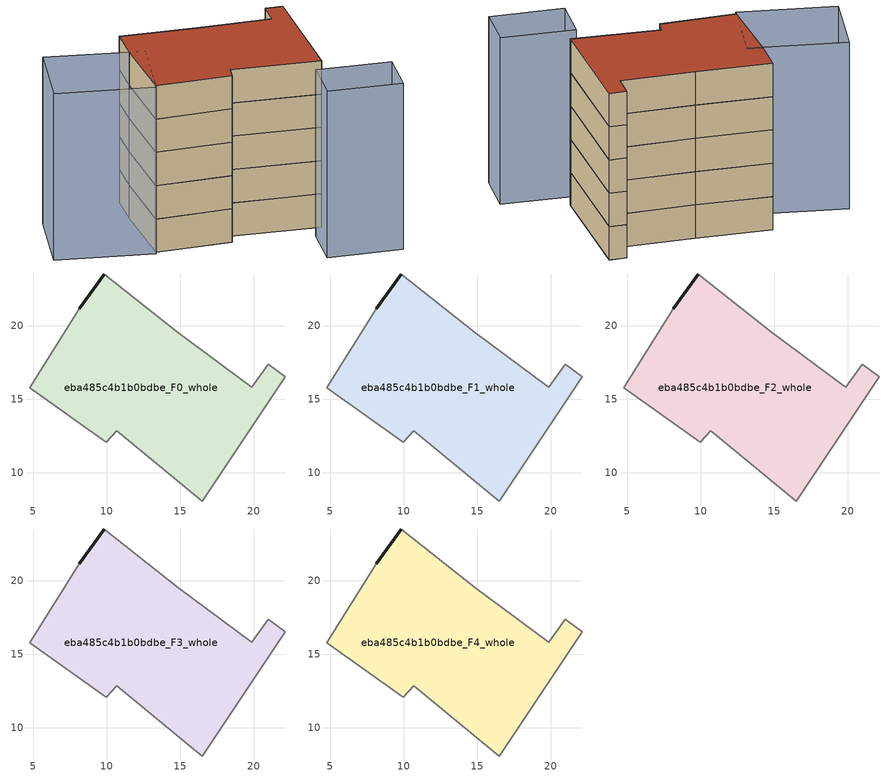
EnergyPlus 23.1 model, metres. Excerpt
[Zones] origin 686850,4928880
eba485c4b1b0bdbe_F0_whole
 floor ground (EU_floor_Construction): 16.5,8.08 22.13,16.51 20.96,17.38 19.86,15.82 14.85,19.53 9.82,23.51 8.13,21.14 4.77,15.78 9.98,12.09 10.68,12.84 z0
 wall outside (EU_wall_Construction): 8.13,21.14 9.82,23.51 z0:3
 wall adiabatic (EU_wall_Construction): 9.82,23.51 14.85,19.53 19.86,15.82 20.96,17.38 22.13,16.51 16.5,8.08 10.68,12.84 9.98,12.09 4.77,15.78 8.13,21.14 z0:3
eba485c4b1b0bdbe_F1_whole
 floor to eba485c4b1b0bdbe_F0_whole (EU_floor_Construction): 16.5,8.08 22.13,16.51 20.96,17.38 19.86,15.82 14.85,19.53 9.82,23.51 8.13,21.14 4.77,15.78 9.98,12.09 10.68,12.84 z3
 wall outside (EU_wall_Construction): 8.13,21.14 9.82,23.51 z3:6
 wall adiabatic (EU_wall_Construction): 9.82,23.51 14.85,19.53 19.86,15.82 20.96,17.38 22.13,16.51 16.5,8.08 10.68,12.84 9.98,12.09 4.77,15.78 8.13,21.14 z3:6
eba485c4b1b0bdbe_F2_whole
 floor to eba485c4b1b0bdbe_F1_whole (EU_floor_Construction): 16.5,8.08 22.13,16.51 20.96,17.38 19.86,15.82 14.85,19.53 9.82,23.51 8.13,21.14 4.77,15.78 9.98,12.09 10.68,12.84 z6
 wall outside (EU_wall_Construction): 8.13,21.14 9.82,23.51 z6:9
 wall adiabatic (EU_wall_Construction): 9.82,23.51 14.85,19.53 19.86,15.82 20.96,17.38 22.13,16.51 16.5,8.08 10.68,12.84 9.98,12.09 4.77,15.78 8.13,21.14 z6:9
eba485c4b1b0bdbe_F3_whole
 floor to eba485c4b1b0bdbe_F2_whole (EU_floor_Construction): 16.5,8.08 22.13,16.51 20.96,17.38 19.86,15.82 14.85,19.53 9.82,23.51 8.13,21.14 4.77,15.78 9.98,12.09 10.68,12.84 z9
 wall outside (EU_wall_Construction): 8.13,21.14 9.82,23.51 z9:12
 wall adiabatic (EU_wall_Construction): 9.82,23.51 14.85,19.53 19.86,15.82 20.96,17.38 22.13,16.51 16.5,8.08 10.68,12.84 9.98,12.09 4.77,15.78 8.13,21.14 z9:12
eba485c4b1b0bdbe_F4_whole
 floor to eba485c4b1b0bdbe_F3_whole (EU_floor_Construction): 16.5,8.08 22.13,16.51 20.96,17.38 19.86,15.82 14.85,19.53 9.82,23.51 8.13,21.14 4.77,15.78 9.98,12.09 10.68,12.84 z12
 wall outside (EU_wall_Construction): 8.13,21.14 9.82,23.51 z12:15
 wall adiabatic (EU_wall_Construction): 9.82,23.51 14.85,19.53 19.86,15.82 20.96,17.38 22.13,16.51 16.5,8.08 10.68,12.84 9.98,12.09 4.77,15.78 8.13,21.14 z12:15
 roof outside (EU_roof_Construction): 20.96,17.38 22.13,16.51 16.5,8.08 10.68,12.84 9.98,12.09 4.77,15.78 8.13,21.14 9.82,23.51 14.85,19.53 19.86,15.82 z15
shading: 17.47,0.53 12.55,4.4 / 12.55,4.4 14.95,7.45 / 14.95,7.45 19.87,3.58 / 19.87,3.58 17.47,0.53 / 3.09,25.98 9.07,20.24 / 9.07,20.24 4.62,15.62 / 4.62,15.62 -1.35,21.36 / -1.35,21.36 3.09,25.98 z0:15
[Building]
EU S2 Campaign: North Axis=0; Terrain=City; Solar Distribution=FullExterior
[Site:Location]
Bologna: Latitude=44.5; Longitude=11.25; Time Zone=1; Elevation=37
[SizingPeriod:WeatherFileDays]
AnnualSizingPeriod: Begin Month=1; Begin Day of Month=1; End Month=12; End Day of Month=31; Day of Week for Start Day=Monday; Use Weather File Daylight Saving Period=No; Use Weather File Rain and Snow Indicators=No
[MATERIAL]
EU_InternalMass_Material: Roughness=MediumRough; Thickness=0.1; Conductivity=1; Density=1800; Specific Heat=900; Thermal Absorptance=0.9; Solar Absorptance=0.7; Visible Absorptance=0.7
[MATERIAL:NOMASS] Roughness=MediumRough; Thermal Absorptance=0.9; Solar Absorptance=0.7; Visible Absorptance=0.7
Name | Thermal Resistance
EU_wall_NoMass | 0.905828
EU_roof_NoMass | 0.37593
EU_floor_NoMass | 0.67114
[CONSTRUCTION]
EU_wall_Construction: EU_wall_NoMass
EU_roof_Construction: EU_roof_NoMass
EU_floor_Construction: EU_floor_NoMass
EU_InternalMass_Construction: EU_InternalMass_Material
[ZONE] Type=1; Multiplier=1; Ceiling Height=autocalculate; Floor Area=autocalculate; Part of Total Floor Area=Yes
Name | Volume
eba485c4b1b0bdbe_F0_whole | 369.609
eba485c4b1b0bdbe_F1_whole; eba485c4b1b0bdbe_F2_whole; eba485c4b1b0bdbe_F3_whole; eba485c4b1b0bdbe_F4_whole | 369.61
[INTERNALMASS] Construction=EU_InternalMass_Construction; Surface Area=123.203
Name | Zone or ZoneList
eba485c4b1b0bdbe_F0_whole_EU_InternalMass | eba485c4b1b0bdbe_F0_whole
eba485c4b1b0bdbe_F1_whole_EU_InternalMass | eba485c4b1b0bdbe_F1_whole
eba485c4b1b0bdbe_F2_whole_EU_InternalMass | eba485c4b1b0bdbe_F2_whole
eba485c4b1b0bdbe_F3_whole_EU_InternalMass | eba485c4b1b0bdbe_F3_whole
eba485c4b1b0bdbe_F4_whole_EU_InternalMass | eba485c4b1b0bdbe_F4_whole
[OTHEREQUIPMENT] Fuel Type=Electricity; Design Level Calculation Method=Watts/Area; Power per Zone Floor Area=1; Fraction Latent=0; Fraction Radiant=0; Fraction Lost=0; Carbon Dioxide Generation Rate=0; EndUse Subcategory=EU_Step8_InternalGains
Name | Zone or ZoneList or Space or SpaceList | Schedule
EU_Step8_InternalGain_eba485c4b1b0bdbe_F0_whole_f000 | eba485c4b1b0bdbe_F0_whole | EU_Step8_GainSchedule_eba485c4b1b0bdbe_F0_whole_f000
EU_Step8_InternalGain_eba485c4b1b0bdbe_F1_whole_f000 | eba485c4b1b0bdbe_F1_whole | EU_Step8_GainSchedule_eba485c4b1b0bdbe_F1_whole_f000
EU_Step8_InternalGain_eba485c4b1b0bdbe_F2_whole_f000 | eba485c4b1b0bdbe_F2_whole | EU_Step8_GainSchedule_eba485c4b1b0bdbe_F2_whole_f000
EU_Step8_InternalGain_eba485c4b1b0bdbe_F3_whole_f000 | eba485c4b1b0bdbe_F3_whole | EU_Step8_GainSchedule_eba485c4b1b0bdbe_F3_whole_f000
EU_Step8_InternalGain_eba485c4b1b0bdbe_F4_whole_f000 | eba485c4b1b0bdbe_F4_whole | EU_Step8_GainSchedule_eba485c4b1b0bdbe_F4_whole_f000
[ZONEVENTILATION:DESIGNFLOWRATE] Schedule=EU_AlwaysOn; Design Flow Rate Calculation Method=AirChanges/Hour; Air Changes per Hour=0.73129; Ventilation Type=Natural; Fan Pressure Rise=0; Fan Total Efficiency=1; Constant Term Coefficient=1; Temperature Term Coefficient=0; Velocity Term Coefficient=0; Velocity Squared Term Coefficient=0; Minimum Indoor Temperature=-100; Maximum Indoor Temperature=100; Delta Temperature=-100; Minimum Outdoor Temperature=-100; Maximum Outdoor Temperature=100; Maximum Wind Speed=40
Name | Zone or ZoneList or Space or SpaceList
EU_ConstantAir_eba485c4b1b0bdbe_F0_whole | eba485c4b1b0bdbe_F0_whole
EU_ConstantAir_eba485c4b1b0bdbe_F1_whole | eba485c4b1b0bdbe_F1_whole
EU_ConstantAir_eba485c4b1b0bdbe_F2_whole | eba485c4b1b0bdbe_F2_whole
EU_ConstantAir_eba485c4b1b0bdbe_F3_whole | eba485c4b1b0bdbe_F3_whole
EU_ConstantAir_eba485c4b1b0bdbe_F4_whole | eba485c4b1b0bdbe_F4_whole
[HVACTEMPLATE:THERMOSTAT] Constant Heating Setpoint=20; Constant Cooling Setpoint=50
EU_HeatOnly_eba485c4b1b0bdbe_F0_whole; EU_HeatOnly_eba485c4b1b0bdbe_F1_whole; EU_HeatOnly_eba485c4b1b0bdbe_F2_whole; EU_HeatOnly_eba485c4b1b0bdbe_F3_whole; EU_HeatOnly_eba485c4b1b0bdbe_F4_whole
[HVACTEMPLATE:ZONE:IDEALLOADSAIRSYSTEM] System Availability Schedule=EU_AlwaysOn; Maximum Heating Supply Air Temperature=50; Minimum Cooling Supply Air Temperature=13; Maximum Heating Supply Air Humidity Ratio=0.0156; Minimum Cooling Supply Air Humidity Ratio=0.0077; Heating Limit=NoLimit; Cooling Limit=NoLimit; Heating Availability Schedule=EU_AlwaysOn; Cooling Availability Schedule=EU_CoolingOff; Dehumidification Control Type=ConstantSensibleHeatRatio; Cooling Sensible Heat Ratio=0.7; Dehumidification Setpoint=60; Humidification Control Type=None; Humidification Setpoint=30; Outdoor Air Method=None; Outdoor Air Flow Rate per Person=0.00944; Outdoor Air Flow Rate per Zone Floor Area=0; Outdoor Air Flow Rate per Zone=0; Demand Controlled Ventilation Type=None; Outdoor Air Economizer Type=NoEconomizer; Heat Recovery Type=None; Sensible Heat Recovery Effectiveness=0.7; Latent Heat Recovery Effectiveness=0.65
Name | Template Thermostat
eba485c4b1b0bdbe_F0_whole | EU_HeatOnly_eba485c4b1b0bdbe_F0_whole
eba485c4b1b0bdbe_F1_whole | EU_HeatOnly_eba485c4b1b0bdbe_F1_whole
eba485c4b1b0bdbe_F2_whole | EU_HeatOnly_eba485c4b1b0bdbe_F2_whole
eba485c4b1b0bdbe_F3_whole | EU_HeatOnly_eba485c4b1b0bdbe_F3_whole
eba485c4b1b0bdbe_F4_whole | EU_HeatOnly_eba485c4b1b0bdbe_F4_whole
[SIZING:ZONE] Zone Cooling Design Supply Air Temperature Input Method=SupplyAirTemperature; Zone Cooling Design Supply Air Temperature=13; Zone Heating Design Supply Air Temperature Input Method=SupplyAirTemperature; Zone Heating Design Supply Air Temperature=50; Zone Cooling Design Supply Air Humidity Ratio=0.008; Zone Heating Design Supply Air Humidity Ratio=0.008; Cooling Design Air Flow Method=DesignDay; Cooling Design Air Flow Rate=0; Cooling Minimum Air Flow per Zone Floor Area=0.000762; Cooling Minimum Air Flow=0; Cooling Minimum Air Flow Fraction=0.2; Heating Design Air Flow Method=DesignDay; Heating Design Air Flow Rate=0; Heating Maximum Air Flow per Zone Floor Area=0.002032; Heating Maximum Air Flow=0.141576; Heating Maximum Air Flow Fraction=0.3; Account for Dedicated Outdoor Air System=No; Dedicated Outdoor Air System Control Strategy=NeutralSupplyAir; Dedicated Outdoor Air Low Setpoint Temperature for Design=autosize; Dedicated Outdoor Air High Setpoint Temperature for Design=autosize; Zone Load Sizing Method=Sensible Load Only No Latent Load; Zone Latent Cooling Design Supply Air Humidity Ratio Input Method=HumidityRatioDifference; Zone Cooling Design Supply Air Humidity Ratio Difference=0.005; Zone Latent Heating Design Supply Air Humidity Ratio Input Method=HumidityRatioDifference; Zone Humidification Design Supply Air Humidity Ratio Difference=0.005
eba485c4b1b0bdbe_F0_whole; eba485c4b1b0bdbe_F1_whole; eba485c4b1b0bdbe_F2_whole; eba485c4b1b0bdbe_F3_whole; eba485c4b1b0bdbe_F4_whole
[SCHEDULE:CONSTANT]
Name | Hourly Value
EU_AlwaysOn | 1
EU_CoolingOff | 0
[SCHEDULE:FILE] Column Number=1; Rows to Skip at Top=0; Number of Hours of Data=8760; Column Separator=Comma; Interpolate to Timestep=No; Minutes per Item=60; Adjust Schedule for Daylight Savings=Yes
Name | File
EU_Step8_GainSchedule_eba485c4b1b0bdbe_F0_whole_f000 | ../../schedules/eba485c4b1b0bdbe/eba485c4b1b0bdbe_F0_whole_f000_gain.csv
EU_Step8_GainSchedule_eba485c4b1b0bdbe_F1_whole_f000 | ../../schedules/eba485c4b1b0bdbe/eba485c4b1b0bdbe_F1_whole_f000_gain.csv
EU_Step8_GainSchedule_eba485c4b1b0bdbe_F2_whole_f000 | ../../schedules/eba485c4b1b0bdbe/eba485c4b1b0bdbe_F2_whole_f000_gain.csv
EU_Step8_GainSchedule_eba485c4b1b0bdbe_F3_whole_f000 | ../../schedules/eba485c4b1b0bdbe/eba485c4b1b0bdbe_F3_whole_f000_gain.csv
EU_Step8_GainSchedule_eba485c4b1b0bdbe_F4_whole_f000 | ../../schedules/eba485c4b1b0bdbe/eba485c4b1b0bdbe_F4_whole_f000_gain.csv
